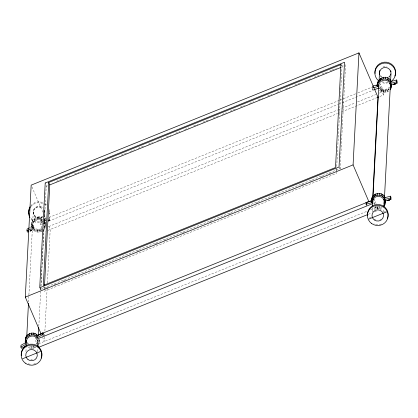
<?xml version="1.0" encoding="UTF-8"?>
<svg xmlns="http://www.w3.org/2000/svg" width="418" height="418" viewBox="0 0 418 418"><rect width="100%" height="100%" fill="white"/><g stroke="black" fill="none" stroke-linecap="round" stroke-linejoin="round"><path stroke-width="0.31" stroke-dasharray="2.09 1.57" d="M31.993 228.103C28.816 221.921 35.765 213.697 42.119 217.914M31.439 226.269L31.528 222.695M31.434 224.503L31.993 220.986M25.942 351.543L26.146 347.635M28.534 302.047L28.879 295.536M28.91 294.883L33.299 211.147M41.868 229.848C28.257 236.912 31.068 210.029 42.892 220.04M32.599 226.122L33.074 221.42M32.98 223.233L33.727 221.963L33.821 220.15M31.899 222.799L34.077 220.025L34.177 218.212M42.061 231.039C39.684 232.622 36.403 232.392 34.114 230.752L34.208 228.939L32.844 227.559M33.727 221.963L34.793 220.923L34.887 219.11M34.825 229.848L34.919 228.035L33.848 227L32.693 224.309M34.077 220.025L35.65 219.142L35.744 217.329M34.793 220.923L36.1 220.187L36.194 218.379M35.969 347.227L33.174 348.272L31.355 348.272L29.6 347.818L29.662 346.606M35.692 231.629L35.786 229.822L34.208 228.939M36.136 230.584L36.23 228.771L34.919 228.035M35.65 219.142L37.401 218.682L37.495 216.869M36.1 220.187L37.557 219.811L37.651 217.997M31.355 348.272L31.449 346.459L29.694 346.005M37.448 232.089L37.542 230.276L35.786 229.822M34.475 346.768L31.507 347.149L31.569 345.937M37.594 230.961L37.688 229.153L36.23 228.771M42.479 221.54L40.53 220.187L39.067 219.811L39.161 217.997M42.547 220.02L39.219 218.682L39.313 216.869M33.017 347.149L33.079 345.937M39.104 230.961L39.198 229.148L41.962 228.035M33.174 348.272L33.268 346.459L31.449 346.459M39.261 232.089L39.355 230.276L42.678 228.933M40.53 220.187L40.624 218.374M41.894 228.014L40.384 224.497L40.572 220.871L46.027 218.671M40.969 219.142L41.068 217.329M40.562 230.579L40.656 228.771M35.342 336.751L35.185 339.771L37.202 344.458M34.924 347.813L34.987 346.606M41.011 231.629L41.105 229.816M41.837 220.923L41.936 219.11M36.873 344.39L38.075 339.51M37.594 343.721L37.688 341.908M37.981 342.305L38.038 339.625M43.927 221.989L44.068 226.117M37.489 351.705L37.657 348.45M37.965 342.588L38.137 339.332M38.822 326.306L40.698 290.489M40.729 289.841L40.865 287.234M40.901 286.581L44.778 212.61M39.987 287.333L40.818 289.272L40.771 290.181L39.935 288.237M40.99 286.016L46.262 185.43L47.448 184.949M44.763 227.972L45.322 224.456L44.841 220.986C45.045 224.346 46.022 228.468 42.584 230.746M39.14 342.452L39.229 338.873L39.14 342.452L38.675 344.155L39.235 340.639M45.222 224.503L45.316 222.689M45.228 226.263L45.322 224.456M44.266 289.993L44.444 286.534M49.261 214.1L49.308 213.19M48.64 220.61L49.747 219.983L49.846 218.17L48.932 216.644M44.585 336.913L44.345 341.469L42.542 337.274M44.616 336.26L44.752 333.658M44.893 331.051L47.077 289.376M47.109 288.728L47.244 286.121M47.417 282.866L50.212 229.472L48.671 225.877M345.566 64.68L340.08 169.431L339.244 167.487M373.807 89.426L372.569 89.75L372.093 88.041L372.187 86.233L372.506 87.367M372.569 89.75L372.663 87.937M372.13 209.23L372.198 207.929M372.177 211.858L372.386 207.955M379.988 89.128L380.082 87.315C382.303 90.183 387.052 90.189 389.268 87.315L389.168 89.123C386.687 92.435 380.944 91.814 379.309 87.989M380.448 89.253C382.914 91.056 386.446 91.061 388.912 89.253L388.818 91.061C386.352 92.874 382.82 92.869 380.354 91.067L380.448 89.253L379.163 88.005M381.059 90.168L381.153 88.355M375.839 208.133L375.934 206.32L379.502 206.774L379.408 208.587L375.839 208.133L374.262 207.25M381.927 91.95L382.021 90.136M382.371 90.899L382.465 89.086M377.485 208.843L377.579 207.03L369.711 210.207M383.452 95.032L383.64 91.411L380.37 83.788L380.176 87.414L383.452 95.032L379.21 96.746M377.595 208.587L377.689 206.779M383.682 92.404L383.776 90.591M380.709 207.082L377.741 207.464L377.804 206.257M383.834 91.281L383.928 89.468M379.251 207.464L379.314 206.257M385.344 91.281L385.438 89.468M385.5 92.404L385.595 90.591M386.802 90.899L386.896 89.086M379.408 208.587L381.164 208.133L381.226 206.926M387.251 91.944L387.345 90.136M388.108 90.163L388.202 88.35M383.724 212.025L383.896 208.765M43.78 225.725L44.162 222.836M29.83 229.879L31.287 229.221L29.803 230.349M31.899 230.245L29.929 231.42L31.899 230.245L31.319 229.273M48.692 220.714L49.418 220.558L48.666 221.242M43.958 227.685L44.857 226.159M35.875 344.218L36.941 343.183M48.535 219.941L48.838 219.586L48.556 219.56M375.766 88.125L375.604 87.843M30.044 230.809L31.178 230.109L31.496 230.532C31.084 231.734 29.506 230.506 30.362 231.232M30.169 230.908L31.303 230.208M30.237 231.133L31.496 230.532M48.519 221.247L49.021 220.85L48.697 220.422L49.021 220.85M46.152 218.206L43.927 219.455L43.833 221.268L46.058 220.02M29.861 227.538L33.085 225.725L32.991 227.538L29.767 229.351M28.398 230.062L33.848 227L33.753 228.808L29.971 230.935M43.806 221.566L45.954 220.359M48.734 218.797L49.846 218.17M43.712 223.379L45.86 222.172M26.836 343.873L27.87 343.293M381.164 208.133L382.209 207.542M48.258 221.049L48.89 220.746M56.472 181.307L60.709 179.599M65.548 177.65L69.785 175.941M74.623 173.987L78.856 172.279M83.694 170.325L87.932 168.616M92.77 166.667L97.007 164.958M101.846 163.004L106.078 161.296M112.128 158.856L116.366 157.147M121.204 155.193L127.255 152.753M130.275 151.535L134.512 149.827M138.144 148.364L143.588 146.164M148.427 144.215L152.659 142.507M157.497 140.552L161.735 138.844M166.573 136.89L170.81 135.181M175.649 133.232L179.881 131.524M184.725 129.57L188.957 127.861M193.795 125.907L198.033 124.198M202.871 122.249L208.316 120.05M213.154 118.101L219.204 115.661M222.23 114.438L226.462 112.729M230.093 111.266L235.538 109.067M240.376 107.118L244.614 105.409M249.452 103.455L253.684 101.746M258.528 99.797L262.76 98.089M267.598 96.135L271.836 94.426M276.674 92.472L280.906 90.763M285.75 88.815L289.982 87.106M294.821 85.152L300.265 82.957M305.109 81.003L311.154 78.563M314.179 77.34L319.023 75.392M322.043 74.169L327.487 71.974M329.912 70.997L331.725 70.266M332.331 70.02L336.563 68.312M342.008 66.117L343.194 65.636M46.21 186.334L47.401 185.858M343.147 66.54L341.961 67.021L336.385 173.413L44.198 291.294M49.052 217.449L339.181 100.404M339.787 100.158L342.812 98.935M343.418 98.695L355.535 93.804M357.954 92.827L372.495 86.965M40.384 224.497L42.202 223.761M42.808 223.52L45.834 222.298M48.864 221.075L337.781 104.516M338.387 104.27L341.412 103.053M342.018 102.807L374.12 89.854M45.666 227.758L43.848 228.494L43.655 232.115L45.473 231.384M48.692 226.54L337.608 109.981M338.214 109.735L341.24 108.513M341.846 108.272L355.175 102.896M357.594 101.919L375.766 94.588M379.403 93.12L383.64 91.411M47.898 230.407L337.478 113.581M338.026 113.362L341.109 112.118M341.658 111.893L376.79 97.723M40.818 289.272L340.127 168.522L339.709 167.55M44.935 288.498L46.748 287.767M54.011 284.841L55.824 284.104M63.081 281.178L64.9 280.447M136.885 251.401L138.703 250.669M155.036 244.081L156.849 243.349M164.107 240.418L165.925 239.686M182.258 233.098L184.072 232.366M209.481 222.115L211.294 221.383M228.839 214.309L230.652 213.572M256.062 203.326L257.875 202.594M274.208 196L276.026 195.269M301.43 185.022L303.249 184.286M310.506 181.36L312.319 180.628M320.789 177.211L322.607 176.48M328.652 174.04L330.471 173.303M38.649 343.768L366.685 211.424M368.31 214.319L371.341 213.096M374.366 211.879L377.391 210.656M369.512 217.898L371.288 217.177M383.75 212.156L385.527 211.435M372.093 88.041L373.331 87.717M37.401 218.682L39.219 218.682M37.557 219.811L39.067 219.811M37.688 229.153L39.198 229.148M37.542 230.276L39.355 230.276M377.741 207.464L374.972 206.351M30.044 346.768L31.507 347.149M28.027 346.935L29.6 347.818M379.497 90.236L380.354 91.067M375.066 204.538L373.54 202.74M34.114 230.752L32.75 229.372M28.508 343.909L27.254 342.337M48.838 218.457L49.747 219.983M48.807 219.534L49.418 220.558M32.087 226.29L31.533 224.456M31.178 230.109L31.371 230.433M30.801 230.611L30.995 230.935M30.545 230.407L30.739 230.736M376.069 203.514L374.309 199.407L374.115 203.033L374.622 204.209M375.63 206.549L377.14 210.071M335.894 169.41L336.516 170.863M31.94 186.924L42.751 212.093M44.298 215.688L46.095 219.884M40.572 220.871L42.338 224.978M43.963 286.868L44.376 287.835M43.707 287.286L44.12 288.258M37.139 340.252L38.148 342.593M38.66 338.982L39.135 340.686M37.62 339.562L37.975 340.837M32.353 359.809A5.789 5.622 3 0 1 30.843 359.809M29.349 349.035A5.789 5.622 3 0 1 30.31 348.737M32.813 348.737A5.789 5.622 3 0 1 33.774 349.035M44.355 210.108A5.789 5.622 3 0 1 44.371 214.413M42.558 216.723A5.789 5.622 3 0 1 34.767 216.059A5.789 5.622 3 0 1 34.741 208.462A5.789 5.622 3 0 1 42.526 207.798M35.572 363.524A10.351 10.063 3 0 1 32.965 364.203M30.258 364.209A10.351 10.063 3 0 1 27.645 363.529M49.251 211.471A10.351 10.063 3 0 1 49.068 215.134M46.142 220.087A10.351 10.063 3 0 1 43.958 221.629M42.981 222.083A10.351 10.063 3 0 1 30.185 218.05M30.76 206.664A10.351 10.063 3 0 1 42.923 203.488M43.9 203.942A10.351 10.063 3 0 1 46.476 205.86M49.099 209.528A10.351 10.063 3 0 1 49.115 214.225M45.369 219.863A10.351 10.063 3 0 1 44.005 220.725M43.033 221.174A10.351 10.063 3 0 1 30.232 217.141M30.807 205.755A10.351 10.063 3 0 1 44.423 203.3M45.316 203.895A10.351 10.063 3 0 1 46.529 204.951M44.376 209.726A5.789 5.622 3 0 1 44.392 214.032M42.573 216.341A5.789 5.622 3 0 1 34.563 215.432A5.789 5.622 3 0 1 35.243 207.626A5.789 5.622 3 0 1 43.294 208.08M44.329 210.635A5.789 5.622 3 0 1 44.345 214.941M42.526 217.25A5.789 5.622 3 0 1 34.736 216.587A5.789 5.622 3 0 1 34.71 208.99A5.789 5.622 3 0 1 42.5 208.326M380.944 219.288A5.789 5.622 3 0 1 380.046 219.743M375.62 219.743A5.789 5.622 3 0 1 374.721 219.293M374.277 210.087A5.789 5.622 3 0 1 375.583 209.35M377.041 208.969A5.789 5.622 3 0 1 378.551 208.969M380.014 209.35A5.789 5.622 3 0 1 381.326 210.082M389.858 75.998A5.789 5.622 3 0 1 388.792 77.037M381.362 76.724A5.789 5.622 3 0 1 380.678 76.003M381.305 224.027A10.351 10.063 3 0 1 373.885 223.844M388.202 82.754A10.351 10.063 3 0 1 381.3 82.403M387.726 81.98A10.351 10.063 3 0 1 381.848 81.682M389.879 75.621A5.789 5.622 3 0 1 388.813 76.656M381.77 76.661A5.789 5.622 3 0 1 380.699 75.621M383.045 67A5.789 5.622 3 0 1 387 66.833M389.832 76.525A5.789 5.622 3 0 1 388.766 77.565M380.652 76.531A5.789 5.622 3 0 1 380.103 75.7M32.008 226.164L31.914 227.972L32.949 227.392L33.048 225.579L32.008 226.164M32.923 227.69L32.829 229.503L33.863 228.918L33.957 227.105L32.923 227.69"/><path stroke-width="0.63" d="M26.663 345.561L21.658 348.372L20.9 347.102L20.994 345.289L25.441 342.786M28.858 231.562L27.75 232.189L26.987 230.914L27.086 229.106L29.307 227.852M41.257 334.28L25.299 297.125L31.167 185.127L358.957 52.887L377.997 97.232L372.778 196.857M25.346 340.691C24.396 333.992 33.874 330.225 37.839 335.644L37.745 337.451C33.288 331.192 22.384 337.242 25.9 344.286L20.9 347.102M25.352 342.452L25.441 338.878M25.806 338.982L25.906 337.174M26.25 345.681L26.522 340.471M26.71 337.457L28.466 303.353M27.99 336.208L28.084 334.395M29.558 335.325L29.657 333.512M31.313 334.87L31.407 333.057M33.127 334.87L33.221 333.057M34.882 335.325L34.976 333.512M36.455 336.208L36.554 334.395M37.761 346.496L37.933 343.241M38.378 334.776L38.749 327.613M48.728 182.473L43.336 285.41L335.523 167.534L340.921 64.597L48.728 182.473L49.773 184.902L44.501 285.452M43.357 335.659L42.746 334.64L42.845 332.827L37.839 335.644M368.786 201.439L353.085 164.885L358.957 52.887M366.32 205.363L366.1 202.416L371.686 200.959C370.379 193.268 382.491 190.368 385.03 197.63L390.616 196.173L391.013 197.589L390.914 199.402L384.215 201.152L383.959 203.566M371.686 200.959L371.586 202.772L371.675 199.193M377.767 83.01L377.679 86.583C375.192 78.302 387.852 73.202 391.117 81.442L396.703 79.99L397.1 81.406L397.006 83.219L390.302 84.964L390.307 86.437M371.581 201.006L372.14 197.489M377.673 84.823L378.233 81.306M372.485 206.001L372.835 199.344M372.046 199.302L372.95 197.771L378.833 84.87M378.133 83.114L379.037 81.588L379.518 71.844A5.789 5.622 3 0 1 379.905 70.423M372.746 202.62L373.19 198.529M372.95 197.771L374.23 196.523L374.324 194.715M379.037 81.588L380.317 80.34L380.411 78.527M374.23 196.523L375.798 195.64L375.892 193.832M380.317 80.34L381.885 79.457L381.984 77.643M375.798 195.64L377.548 195.185L377.642 193.372M381.885 79.457L383.64 79.002L383.734 77.189M384.936 199.443C384.011 197.144 381.796 195.54 379.366 195.185L379.46 193.372M391.023 83.255C390.099 80.961 387.888 79.352 385.453 79.002L385.548 77.189M381.122 195.64L381.216 193.827M387.209 79.457L387.303 77.643M382.695 196.523L382.789 194.71M388.782 80.34L388.881 78.527M383.985 197.771L384.079 195.958M390.072 81.583L390.166 79.775M384.074 204.794L384.011 206.001L384.91 204.47L385.469 200.953L385.161 202.093M384.278 199.945L384.215 201.304L385.333 200.859M384.001 206.816L384.236 202.255M384.476 197.698L390.313 86.333M390.584 81.123L390.961 73.96M384.988 197.484L384.894 199.297L383.74 199.6M391.081 81.301L390.987 83.114L389.827 83.417M384.91 204.47L384.978 203.263M391.034 87.681L391.096 86.474M390.099 89.818L391.002 88.287L391.561 84.77M390.914 199.402L390.522 197.986L390.616 196.173M397.006 83.219L396.609 81.797L396.703 79.99M37.772 345.686L38.372 344.667M373.128 199.736C375.108 194.537 383.625 195.598 384.215 201.152M394.033 84.122L393.866 84.342L395.287 83.861L394.744 83.882M387.779 200.525L389.2 200.044L388.651 200.07M24.113 347.201L23.836 347.609L24.537 347.4M393.584 84.217C393.312 84.859 395.532 84.284 395.627 83.752M387.674 200.3C386.608 201.105 389.9 200.462 389.43 199.898M26.987 230.914L29.213 229.665M36.711 338.037L42.746 334.64M49.773 184.902L340.748 67.507M376.127 85.497L377.945 84.765M374.727 89.609L378.964 87.9M377.391 97.478L378.603 96.986M25.299 297.125L353.085 164.885M37.192 335.414L371.884 200.384M36.397 339.28L372.908 203.524M367.709 214.565L38.461 347.389L37.453 345.049M22.629 358.728L40.431 351.548M368.869 219.042L386.666 211.863M372.809 86.071L377.773 84.776M373.331 87.717L378.833 86.286M378.833 86.437C377.767 80.099 387.653 77.633 389.905 83.548L396.609 81.797M390.302 85.12L391.42 84.676M366.001 204.23L372.746 202.469M383.818 199.731L390.522 197.986M383.64 79.002L385.453 79.002M377.548 195.185L379.366 195.185M36.821 338.146C33.586 333.658 25.566 336.746 26.506 342.305M42.845 332.827L43.754 334.358M340.921 64.597L341.334 65.569M395.026 83.715L395.125 84.075M389.905 83.548L390.302 84.964M388.939 199.898L389.038 200.264M366.1 202.416L366.414 203.55M25.446 340.644L25.764 341.778M391.462 84.817L391.467 86.583M385.37 201.001L385.375 202.767M21.318 355.546A10.351 10.063 3 0 1 32.897 344.249A10.351 10.063 3 0 1 41.157 358.08M29.908 217.59A10.351 10.063 3 0 1 30.148 207.532M28.978 214.23A10.351 10.063 3 0 1 30.195 206.623M390.767 70.882A5.789 5.622 3 0 1 390.992 71.839M367.558 215.86A10.351 10.063 3 0 1 379.136 204.569A10.351 10.063 3 0 1 387.392 218.395M378.53 80.758A10.351 10.063 3 0 1 377.82 66.054A10.351 10.063 3 0 1 392.962 66.431A10.351 10.063 3 0 1 391.556 81.087M375.019 73.511A10.351 10.063 3 0 1 386.593 62.219A10.351 10.063 3 0 1 394.853 76.045M379.716 74.796A5.789 5.622 3 0 1 385.464 67.486A5.789 5.622 3 0 1 390.579 75.256M45.217 183.006L39.731 287.756L339.035 167.001L344.526 62.256L45.217 183.006M25.252 363.122A10.351 10.063 3 0 0 41.8 356.45A10.351 10.063 3 0 0 27.541 345.838A10.351 10.063 3 0 0 25.252 363.122M28.022 359.6A5.789 5.622 3 0 0 37.27 355.87A5.789 5.622 3 0 0 29.302 349.939A5.789 5.622 3 0 0 28.022 359.6M371.492 223.437A10.351 10.063 3 0 0 388.035 216.764A10.351 10.063 3 0 0 373.776 206.158A10.351 10.063 3 0 0 371.492 223.437M374.262 219.915A5.789 5.622 3 0 0 383.51 216.184A5.789 5.622 3 0 0 375.536 210.254A5.789 5.622 3 0 0 374.262 219.915"/></g></svg>
